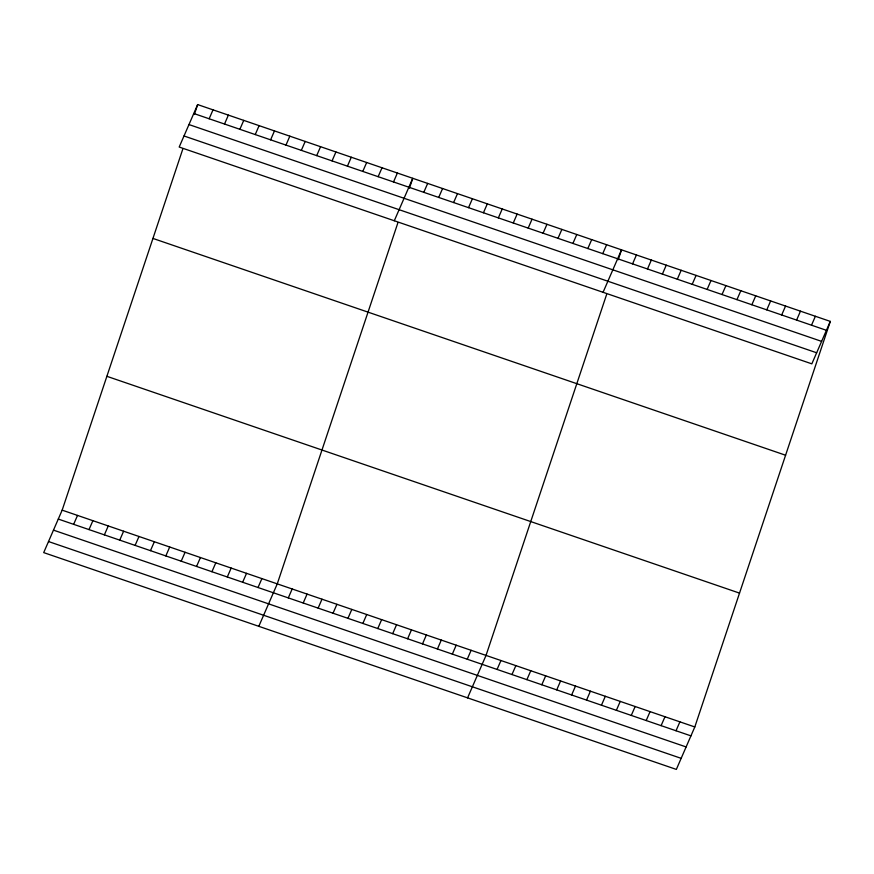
<?xml version="1.0" encoding="UTF-8"?>
<svg xmlns="http://www.w3.org/2000/svg" width="874" height="874" viewBox="0 0 874 874"><rect width="100%" height="100%" fill="white"/><g stroke="black" fill="none" stroke-linecap="round" stroke-linejoin="round"><path stroke-width="1.31" d="M830.3 321.392L811.837 363.846L179.192 147.04L197.655 104.585L830.3 321.392L694.808 726.96L676.345 769.415L43.7 552.608L62.163 510.154L182.753 149.203M194.345 114.505L197.655 104.585M397.845 222.914L277.266 583.865L258.802 626.319M409.447 188.216L412.757 178.296L394.294 220.761M606.622 294.462L486.031 655.413L467.568 697.867M618.213 259.764L621.523 249.844L603.071 292.298M209.148 118.766L213.016 109.851M224.509 124.032L228.387 115.117M239.869 129.297L243.748 120.383M73.645 524.334L77.524 515.42M255.241 134.563L259.108 125.648M89.017 529.589L92.884 520.686M270.601 139.829L274.48 130.914M104.377 534.855L108.256 525.951M285.962 145.095L289.84 136.18M119.738 540.121L123.616 531.217M301.333 150.35L305.201 141.446M135.109 545.387L138.988 536.483M316.694 155.616L320.572 146.712M150.47 550.653L154.348 541.749M332.054 160.882L335.933 151.978M165.831 555.919L169.709 547.004M347.426 166.147L351.293 157.244M181.202 561.184L185.08 552.27M362.786 171.413L366.665 162.509M196.563 566.45L200.441 557.536M378.147 176.679L382.025 167.764M211.934 571.716L215.802 562.801M393.519 181.945L397.386 173.03M227.295 576.982L231.173 568.067M242.655 582.248L246.534 573.333M423.792 192.324L427.67 183.409M258.027 587.514L261.894 578.599M438.704 197.437L442.583 188.522M453.617 202.539L457.495 193.635M288.3 597.892L292.178 588.978M468.53 207.651L472.408 198.737M303.212 602.994L307.08 594.091M483.442 212.764L487.321 203.85M318.125 608.107L321.993 599.193M498.355 217.877L502.233 208.962M333.038 613.22L336.905 604.305M513.267 222.979L517.146 214.075M347.95 618.333L351.818 609.418M528.18 228.092L532.048 219.188M362.863 623.435L366.73 614.531M543.093 233.205L546.96 224.29M377.776 628.548L381.643 619.633M558.005 238.318L561.873 229.403M392.688 633.661L396.556 624.746M572.918 243.431L576.785 234.516M407.601 638.774L411.468 629.859M587.831 248.533L591.698 239.629M422.513 643.876L426.381 634.972M602.743 253.646L606.611 244.731M437.426 648.989L441.294 640.074M452.339 654.102L456.206 645.187M632.568 263.872L636.436 254.957M467.251 659.215L471.119 650.3M647.481 268.974L651.349 260.07M662.394 274.086L666.261 265.172M497.077 669.429L500.944 660.526M677.306 279.199L681.174 270.285M511.978 674.542L515.857 665.627M692.219 284.312L696.086 275.397M526.891 679.655L530.769 670.74M707.132 289.414L710.999 280.51M541.804 684.768L545.682 675.853M722.033 294.527L725.912 285.612M556.716 689.87L560.595 680.966M736.946 299.64L740.824 290.725M571.629 694.983L575.507 686.068M751.859 304.753L755.737 295.838M586.541 700.096L590.42 691.181M766.771 309.855L770.649 300.951M601.454 705.209L605.332 696.294M781.684 314.968L785.562 306.064M616.367 710.311L620.245 701.407M796.596 320.081L800.475 311.166M631.279 715.424L635.158 706.509M811.509 325.194L815.387 316.279M646.192 720.537L650.07 711.622M661.105 725.649L664.983 716.735M676.017 730.751L679.896 721.848M193.777 113.5L826.422 330.306M188.97 124.567L821.615 341.373M184.01 135.973L816.655 352.779M152.939 238.427L785.584 455.223M106.879 376.312L739.524 593.118M62.163 510.154L694.808 726.96M58.285 519.069L690.93 735.864M53.478 530.136L686.123 746.942M48.518 541.541L681.163 758.348"/></g></svg>
